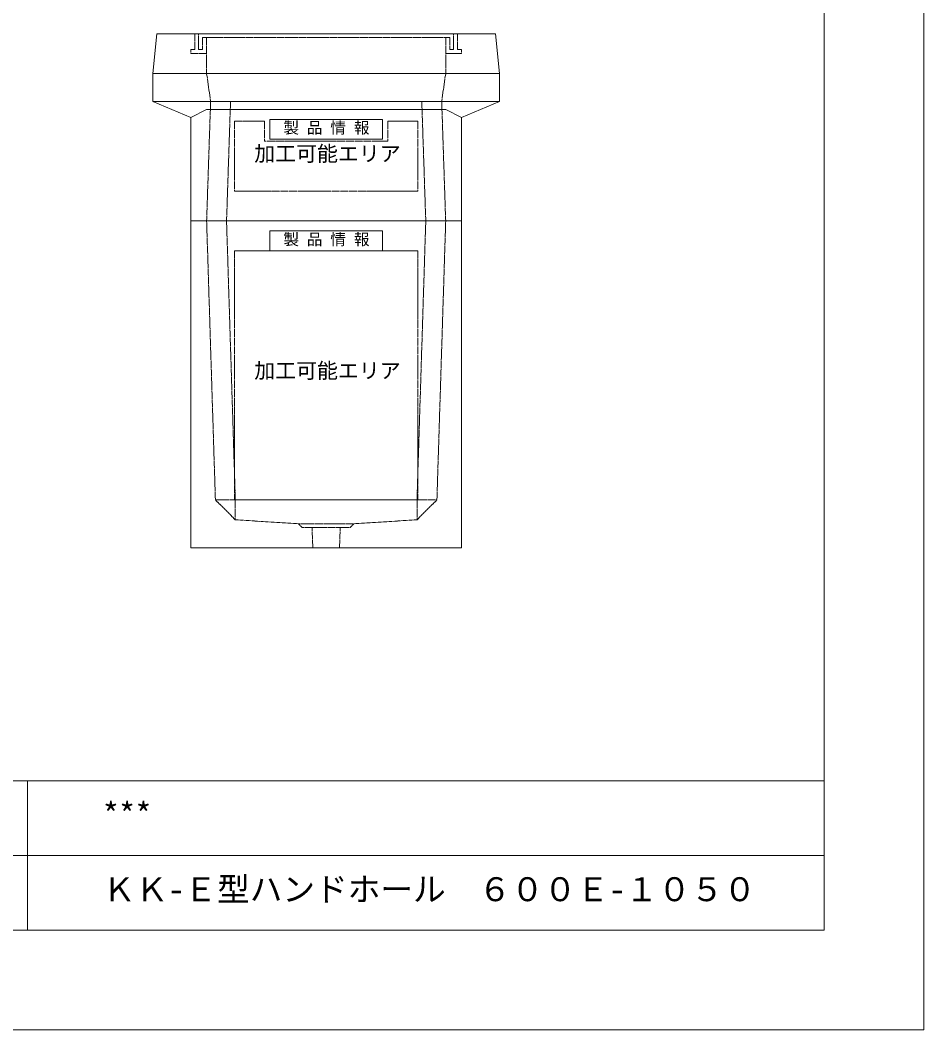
# Model space of a CAD drawing. Units: millimetres, scale not verified. Extents: x -3712 to 3712, y -2625 to 2625.
# Drawn here: x 1445 to 3712, y -2625 to -91 of the extents above; entities that cross this region are included whole.
import ezdxf
from ezdxf.enums import TextEntityAlignment as Align

# ---------------------------------------------------------------- set-up
doc = ezdxf.new("R2010")
doc.units = ezdxf.units.MM
doc.header["$LTSCALE"] = 10
doc.linetypes.add('LONG_DASHED1', pattern=[7, 6, -1])
doc.linetypes.add('LONG_DOUBLE_CHAIN', pattern=[21.8, 18, -1, 0.6, -0.6, 0.6, -1])
for name, color, linetype, lineweight in [('0-0_D-TTL', 7, 'Continuous', 9), ('0-1_Defpoints', 7, 'Continuous', 9), ('0-2_D-TTL-FRAM1', 134, 'Continuous', 9), ('0-3_D-TTL-TXT', 7, 'Continuous', 9), ('0-7_D-STR', 7, 'LONG_DASHED1', 9), ('0-8_D-STR-STR1', 7, 'LONG_DASHED1', 9), ('0-9_D-STR-STR4', 134, 'LONG_DASHED1', 9), ('0-A_D-STR-STR5', 1, 'LONG_DOUBLE_CHAIN', 9)]:
    doc.layers.add(name, color=color, linetype=linetype, lineweight=lineweight)
doc.styles.add('ＭＳ ゴシック', font='')
doc.styles.get('ＭＳ ゴシック').set_extended_font_data('MS Gothic')

# ---------------------------------------------------------------- blocks, each defined once
blk = doc.blocks.new('A$C4DE05FD1')
at = {"layer": '0-0_D-TTL', "color": 134}
for p in [(57400, 38000), (2000, 2000)]:
    blk.add_line(p, (57400, 2000), dxfattribs=at)
at = {"layer": '0-1_Defpoints', "color": 134}
for p in [(59400, 42000), (0, 0)]:
    blk.add_line(p, (59400, 0), dxfattribs=at)
at = {"layer": '0-2_D-TTL-FRAM1'}
for p, q in [((19400, 5000), (57400, 5000)), ((41400, 5000), (41400, 2000)), ((32400, 3500), (57400, 3500))]:
    blk.add_line(p, q, dxfattribs=at)
blk = doc.blocks.new('A$C019679C0')
at = {"layer": '0-7_D-STR', "linetype": 'Continuous'}
for p, q in [((-4350, 0), (-4250, 1000)), ((4250, 1000), (-4250, 1000)), ((4350, 0), (4250, 1000)), ((-4350, 0), (4350, 0))]:
    blk.add_line(p, q, dxfattribs=at)
at = {"layer": '0-7_D-STR'}
for p, q in [((-3000, 0), (-3000, 900)), ((3000, 900), (3000, 0))]:
    blk.add_line(p, q, dxfattribs=at)
at = {"layer": '0-9_D-STR-STR4'}
for points in [[(-3300, 1000), (-3300, 600), (-3400, 600), (-3400, 500), (-3000, 500)], [(-3000, 900), (-3100, 900), (-3100, 600), (-3200, 600), (-3200, 1000)], [(-3000, 900), (3000, 900), (3100, 900)], [(3300, 1000), (3300, 600), (3400, 600), (3400, 500), (3000, 500)], [(3100, 900), (3100, 600), (3200, 600), (3200, 1000)]]:
    blk.add_lwpolyline(points, dxfattribs=at)
blk = doc.blocks.new('A$C3FC15DFF')
at = {"layer": '0-8_D-STR-STR1', "linetype": 'Continuous'}
blk.add_lwpolyline([(-1410, 0), (1410, 0), (1410, -500), (-1410, -500)], close=True, dxfattribs=at)
at = {"layer": '0-8_D-STR-STR1', "style": 'ＭＳ ゴシック'}
blk.add_text('製 品 情 報', height=288.6, dxfattribs=at).set_placement((-1074.8, -441.3), align=Align.BOTTOM_LEFT)
blk = doc.blocks.new('A$C78545EE3')
at = {"layer": '0-7_D-STR', "linetype": 'Continuous'}
for p, q in [((-4350, 3700), (4350, 3700)), ((-4350, 3000), (-4350, 3700)), ((4350, 3700), (4350, 3000)), ((-4350, 3000), (4350, 3000)), ((-3400, 2600), (-4350, 3000)), ((-3400, 2600), (-3000, 2800)), ((-3000, 2800), (3000, 2800)), ((3400, 2600), (3000, 2800)), ((3400, 2600), (4350, 3000)), ((-3400, 0), (-3400, 2600)), ((3400, 0), (3400, 2600)), ((-3400, 0), (3400, 0))]:
    blk.add_line(p, q, dxfattribs=at)
at = {"layer": '0-7_D-STR'}
for p, q in [((-3000, 3700), (-2900, 3000)), ((3000, 3700), (2900, 3000)), ((-2900, 3000), (-3000, 0)), ((-2400, 3000), (-2500, 0)), ((2400, 3000), (2500, 0)), ((2900, 3000), (3000, 0))]:
    blk.add_line(p, q, dxfattribs=at)
at = {"layer": '0-A_D-STR-STR5'}
for p, q in [((-2300, 2500), (-2300, 750)), ((2300, 2500), (2300, 750)), ((1550, 2000), (-1550, 2000)), ((2300, 750), (-2300, 750))]:
    blk.add_line(p, q, dxfattribs=at)
for points in [[(-2300, 2500), (-1550, 2500), (-1550, 2000)], [(2300, 2500), (1550, 2500), (1550, 2000)]]:
    blk.add_lwpolyline(points, dxfattribs=at)
at = {"layer": '0-8_D-STR-STR1'}
blk.add_blockref('A$C3FC15DFF', (0, 2550), dxfattribs=at)
blk = doc.blocks.new('A$C73F63EA9')
at = {"layer": '0-7_D-STR', "linetype": 'Continuous'}
for p, q in [((-3400, -8200), (-3400, 0)), ((-3400, 0), (3400, 0)), ((3400, -8200), (3400, 0)), ((-3400, -8200), (3400, -8200))]:
    blk.add_line(p, q, dxfattribs=at)
at = {"layer": '0-7_D-STR'}
for p, q in [((-3000, 0), (-2780, -7000)), ((-2500, 0), (-2280, -7000)), ((2500, 0), (2280, -7000)), ((3000, 0), (2780, -7000)), ((-2280, -7500), (-2780, -7000)), ((-2780, -7000), (2780, -7000)), ((-2280, -7500), (-2280, -7000)), ((2280, -7500), (2780, -7000)), ((2280, -7500), (2280, -7000)), ((-2280, -7500), (-700, -7600)), ((-600, -7690), (-700, -7600)), ((-700, -7600), (700, -7600)), ((600, -7690), (700, -7600)), ((2280, -7500), (700, -7600)), ((-600, -7690), (600, -7690)), ((-336.2, -8200), (-352.5, -7690)), ((336.2, -8200), (352.5, -7690))]:
    blk.add_line(p, q, dxfattribs=at)
at = {"layer": '0-A_D-STR-STR5'}
for p, q in [((2300, -750), (2300, -7000)), ((2300, -7000), (-2300, -7000))]:
    blk.add_line(p, q, dxfattribs=at)
blk.add_lwpolyline([(2300, -750), (-2300, -750), (-2300, -7000)], dxfattribs=at)
at = {"layer": '0-8_D-STR-STR1'}
blk.add_blockref('A$C3FC15DFF', (0, -250), dxfattribs=at)

msp = doc.modelspace()

# ---------------------------------------------------------------- block references
at = {"layer": '0-0_D-TTL', "xscale": 0.125, "yscale": 0.125}
msp.add_blockref('A$C4DE05FD1', (-3712.5, -2625), dxfattribs=at)
at = {"layer": '0-7_D-STR', "xscale": 0.1, "yscale": 0.1}
for name, p in [('A$C019679C0', (2212.5, -225)), ('A$C78545EE3', (2212.5, -595)), ('A$C73F63EA9', (2212.5, -595))]:
    msp.add_blockref(name, p, dxfattribs=at)

# ---------------------------------------------------------------- texts
at = {"layer": '0-3_D-TTL-TXT', "style": 'ＭＳ ゴシック'}
for s, p in [('***', (1651.65, -2132.75)), ('ＫＫ-Ｅ型ハンドホール\u3000６００Ｅ-１０５０', (1651.65, -2320.25))]:
    msp.add_text(s, height=60.12, dxfattribs=at).set_placement(p, align=Align.BOTTOM_LEFT)
at = {"layer": '0-A_D-STR-STR5', "style": 'ＭＳ ゴシック'}
for p in [(2032.02, -456.77), (2032.02, -1001.39)]:
    msp.add_text('加工可能エリア', height=38.49, dxfattribs=at).set_placement(p, align=Align.BOTTOM_LEFT)

doc.saveas('drawing.dxf')
